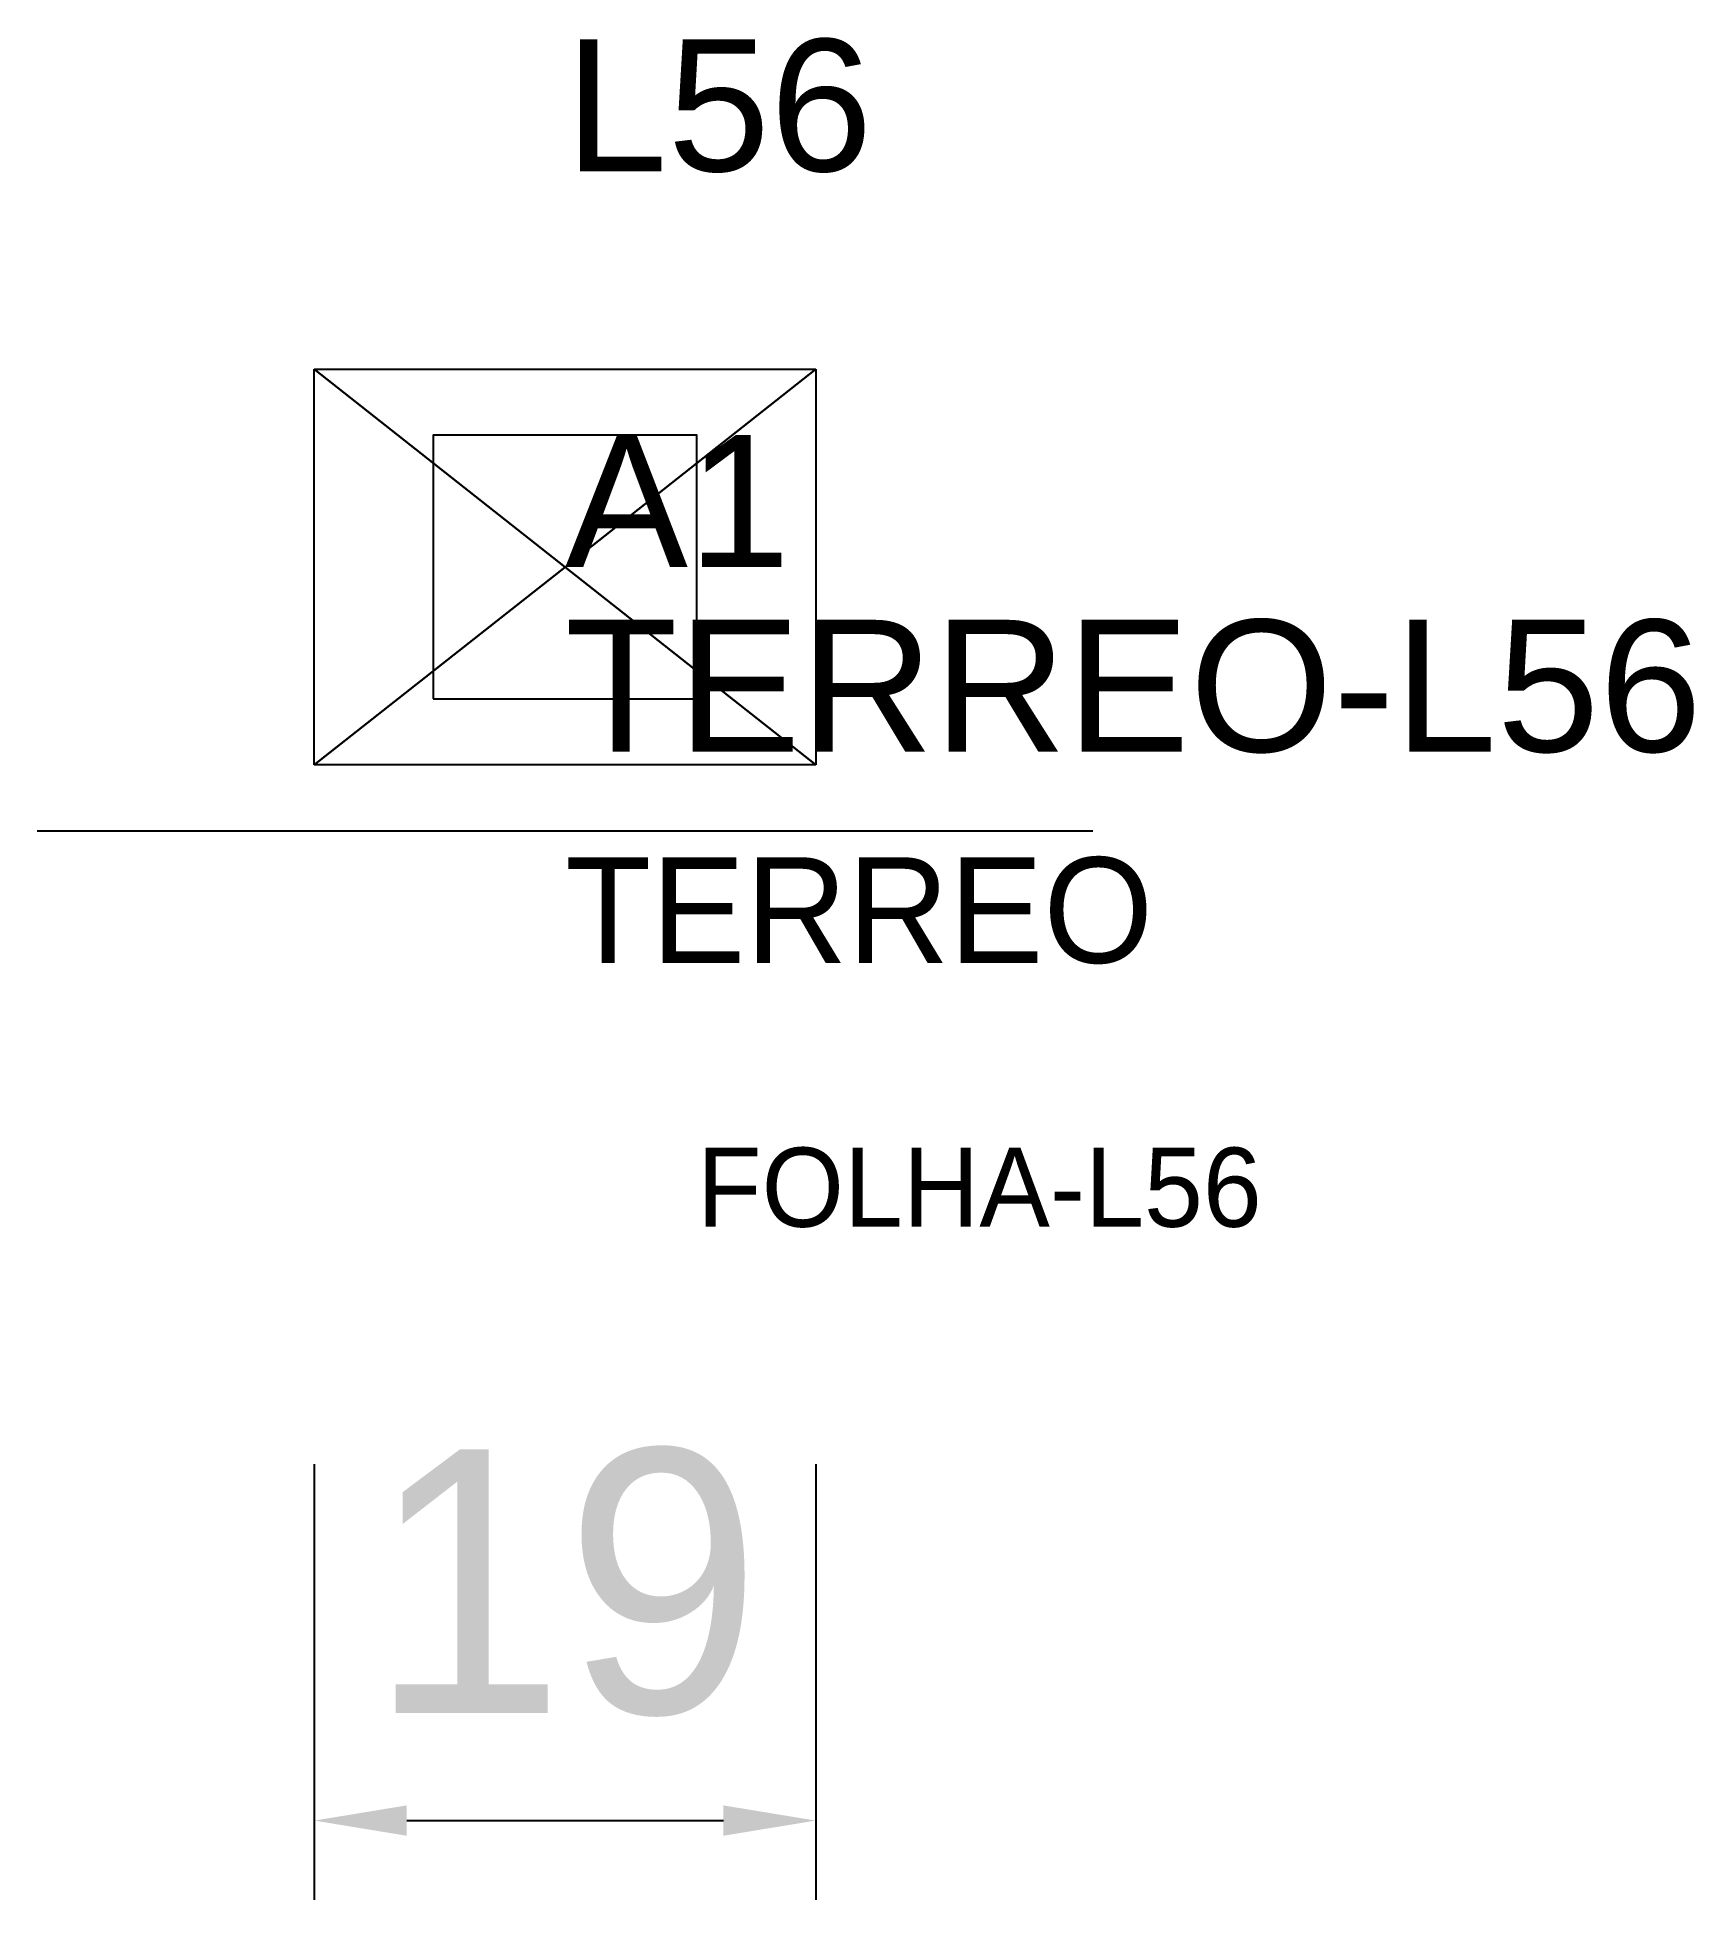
# Model space of a CAD drawing. Header units: metres. Extents: x 211.7 to 274.5, y 143.5 to 214.1.
import ezdxf

# ---------------------------------------------------------------- set-up
doc = ezdxf.new("R2010")
doc.units = ezdxf.units.M
for name, color, linetype in [('3', 3, 'CONTINUOUS'), ('AUX00', 7, 'CONTINUOUS'), ('COTA', 241, 'CONTINUOUS'), ('FOLHA', 255, 'CONTINUOUS'), ('Hachura', 251, 'CONTINUOUS'), ('NOMENCLATURA', 7, 'CONTINUOUS'), ('Nível', 160, 'CONTINUOUS'), ('Painéis', 200, 'CONTINUOUS'), ('Pilares', 5, 'CONTINUOUS'), ('SARR_2.2x7', 40, 'CONTINUOUS')]:
    doc.layers.add(name, color=color, linetype=linetype)
doc.styles.add('ARIAL', font='Arial.ttf')
doc.styles.add('STR_STANDARD', font='arial.ttf')
doc.dimstyles.new('EZ DXF', dxfattribs={"dimtxt": 10, "dimasz": 3.5, "dimexe": 3, "dimexo": 1.5, "dimgap": 1, "dimtad": 1, "dimdec": 1, "dimdsep": 46, "dimcen": 2.5, "dimazin": 3, "dimtfac": 1, "dimtmove": 0, "dimatfit": 3})

msp = doc.modelspace()

# ---------------------------------------------------------------- hatches: boundary and pattern name
at = {"layer": 'Hachura'}
h = msp.add_hatch(dxfattribs=at)
h.set_pattern_fill('ANSI31', scale=50)
h.paths.add_polyline_path([(231.7, 194), (241.2, 201.5), (241.2, 186.5), (231.7, 194), (241.2, 186.5), (222.2, 186.5), (231.7, 194), (222.2, 186.5), (222.2, 201.5), (231.7, 194), (222.2, 201.5), (241.2, 201.5)])
h = msp.add_hatch(dxfattribs=at)
h.set_pattern_fill('ANSI31', scale=50)
h.paths.add_polyline_path([(231.7, 194), (241.2, 201.5), (241.2, 186.5), (231.7, 194), (241.2, 186.5), (222.2, 186.5), (231.7, 194), (222.2, 186.5), (222.2, 201.5), (231.7, 194), (222.2, 201.5), (241.2, 201.5)])

# ---------------------------------------------------------------- linework, layer by layer
at = {"layer": 'Painéis', "color": 200}
for p, q in [((222.2, 186.5), (222.2, 201.5)), ((222.2, 201.5), (231.7, 194)), ((231.7, 194), (222.2, 201.5)), ((222.2, 201.5), (241.2, 201.5)), ((222.2, 186.5), (222.2, 201.5)), ((222.2, 201.5), (231.7, 194)), ((231.7, 194), (222.2, 201.5)), ((222.2, 201.5), (241.2, 201.5)), ((231.7, 194), (241.2, 201.5)), ((241.2, 201.5), (231.7, 194)), ((231.7, 194), (241.2, 201.5)), ((241.2, 201.5), (231.7, 194)), ((241.2, 201.5), (241.2, 186.5)), ((241.2, 201.5), (241.2, 186.5)), ((222.2, 186.5), (231.7, 194)), ((231.7, 194), (222.2, 186.5)), ((222.2, 186.5), (231.7, 194)), ((231.7, 194), (222.2, 186.5)), ((241.2, 186.5), (231.7, 194)), ((231.7, 194), (241.2, 186.5)), ((241.2, 186.5), (231.7, 194)), ((231.7, 194), (241.2, 186.5)), ((241.2, 186.5), (222.2, 186.5)), ((241.2, 186.5), (222.2, 186.5))]:
    msp.add_line(p, q, dxfattribs=at)
at = {"layer": 'Pilares'}
msp.add_lwpolyline([(226.7, 189), (236.7, 189), (236.7, 199), (226.7, 199)], close=True, dxfattribs=at)
msp.add_lwpolyline([(226.7, 189), (236.7, 189), (236.7, 199), (226.7, 199)], close=True, dxfattribs=at)
at = {"layer": 'SARR_2.2x7'}
msp.add_line((211.7, 184), (251.7, 184), dxfattribs=at)
msp.add_line((211.7, 184), (251.7, 184), dxfattribs=at)

# ---------------------------------------------------------------- texts
at = {"layer": '3', "style": 'STR_STANDARD'}
msp.add_text('A1', height=5, dxfattribs=at).set_placement((231.7, 194))
msp.add_text('A1', height=5, dxfattribs=at).set_placement((231.7, 194))
at = {"layer": 'AUX00', "style": 'STR_STANDARD'}
msp.add_text('TERREO-L56', height=5, dxfattribs=at).set_placement((231.7, 187))
msp.add_text('TERREO-L56', height=5, dxfattribs=at).set_placement((231.7, 187))
at = {"layer": 'FOLHA'}
msp.add_text('FOLHA-L56', height=3, dxfattribs=at).set_placement((236.7, 169))
msp.add_text('FOLHA-L56', height=3, dxfattribs=at).set_placement((236.7, 169))
at = {"layer": 'NOMENCLATURA', "insert": (231.7, 214), "char_height": 5, "attachment_point": 1, "style": 'ARIAL'}
msp.add_mtext('L56', dxfattribs=at)
msp.add_mtext('L56', dxfattribs=at)
at = {"layer": 'Nível'}
msp.add_text('TERREO', height=4, dxfattribs=at).set_placement((231.7, 179))
msp.add_text('TERREO', height=4, dxfattribs=at).set_placement((231.7, 179))

# ---------------------------------------------------------------- dimensions: what is measured, and where the dimension line sits
at = {"layer": 'COTA'}
msp.add_linear_dim(base=(222.2, 146.5), p1=(222.2, 161.5), p2=(241.2, 161.5), dimstyle='EZ DXF', dxfattribs=at).render()
msp.add_linear_dim(base=(222.2, 146.5), p1=(222.2, 161.5), p2=(241.2, 161.5), dimstyle='EZ DXF', dxfattribs=at).render()

doc.saveas('drawing.dxf')
